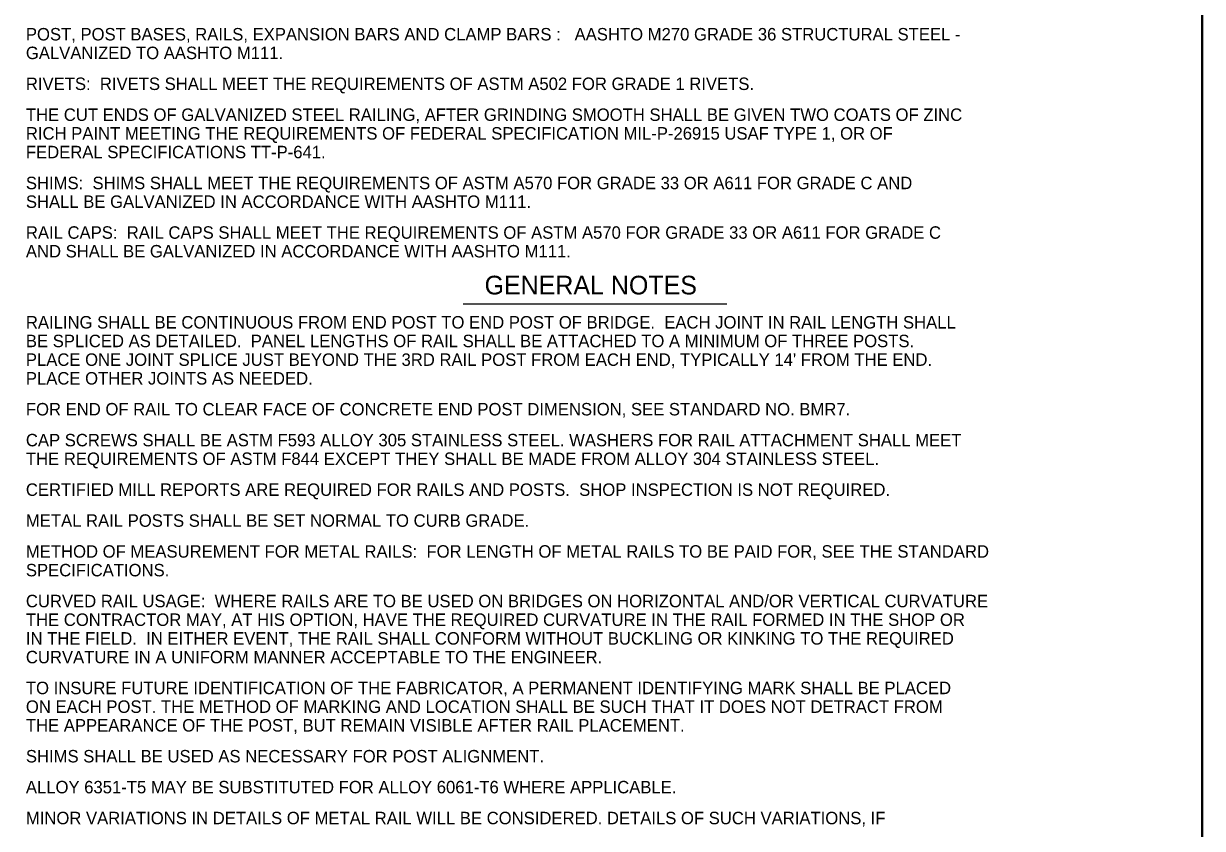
# Model space of a CAD drawing. Extents: x -2.3 to 10.9, y 0 to 23.3.
# Drawn here: x 6.937 to 10.911, y 17.694 to 20.407 of the extents above; entities that cross this region are included whole.
import ezdxf

# ---------------------------------------------------------------- set-up
doc = ezdxf.new("R2010")
doc.units = 0
for name, color, linetype in [('Plan Sheet', 7, 'Continuous'), ('Plot Shape', 7, 'Continuous'), ('Text', 7, 'Continuous')]:
    doc.layers.add(name, color=color, linetype=linetype)

msp = doc.modelspace()

# ---------------------------------------------------------------- linework, layer by layer
at = {"layer": 'Plan Sheet'}
msp.add_line((10.908, 21.8253), (10.908, 14.8953), dxfattribs=at)
at = {"layer": 'Plot Shape'}
msp.add_lwpolyline([(0, 21.9553), (10.9109, 21.9553), (10.9109, 14.6953), (0, 14.6953)], close=True, dxfattribs=at)
at = {"layer": 'Text'}
msp.add_line((8.4187, 19.4632), (9.3079, 19.4632), dxfattribs=at)

# ---------------------------------------------------------------- texts
for s, height, p in [('POST, POST BASES, RAILS, EXPANSION BARS AND CLAMP BARS :   AASHTO M270 GRADE 36 STRUCTURAL STEEL -', 0.041979, (6.9445, 20.3506)), ('GALVANIZED TO AASHTO M111.', 0.041979, (6.9445, 20.2877)), ('RIVETS:  RIVETS SHALL MEET THE REQUIREMENTS OF ASTM A502 FOR GRADE 1 RIVETS.', 0.041979, (6.9445, 20.1835)), ('THE CUT ENDS OF GALVANIZED STEEL RAILING, AFTER GRINDING SMOOTH SHALL BE GIVEN TWO COATS OF ZINC ', 0.041979, (6.9445, 20.0793)), ('RICH PAINT MEETING THE REQUIREMENTS OF FEDERAL SPECIFICATION MIL-P-26915 USAF TYPE 1, OR OF ', 0.041979, (6.9445, 20.0164)), ('FEDERAL SPECIFICATIONS TT-P-641.', 0.041979, (6.9445, 19.9534)), ('SHIMS:  SHIMS SHALL MEET THE REQUIREMENTS OF ASTM A570 FOR GRADE 33 OR A611 FOR GRADE C AND', 0.041979, (6.9445, 19.8492)), ('SHALL BE GALVANIZED IN ACCORDANCE WITH AASHTO M111.', 0.041979, (6.9445, 19.7862)), ('RAIL CAPS:  RAIL CAPS SHALL MEET THE REQUIREMENTS OF ASTM A570 FOR GRADE 33 OR A611 FOR GRADE C ', 0.041979, (6.9445, 19.6821)), ('AND SHALL BE GALVANIZED IN ACCORDANCE WITH AASHTO M111.', 0.041979, (6.9445, 19.6191)), ('GENERAL NOTES', 0.062969, (8.4909, 19.4944)), ('RAILING SHALL BE CONTINUOUS FROM END POST TO END POST OF BRIDGE.  EACH JOINT IN RAIL LENGTH SHALL ', 0.041979, (6.9445, 19.3795)), ('BE SPLICED AS DETAILED.  PANEL LENGTHS OF RAIL SHALL BE ATTACHED TO A MINIMUM OF THREE POSTS. ', 0.041979, (6.9445, 19.3166)), ("PLACE ONE JOINT SPLICE JUST BEYOND THE 3RD RAIL POST FROM EACH END, TYPICALLY 14' FROM THE END. ", 0.041979, (6.9445, 19.2536)), ('PLACE OTHER JOINTS AS NEEDED.', 0.041979, (6.9445, 19.1906)), ('FOR END OF RAIL TO CLEAR FACE OF CONCRETE END POST DIMENSION, SEE STANDARD NO. BMR7.', 0.041979, (6.9445, 19.0865)), ('CAP SCREWS SHALL BE ASTM F593 ALLOY 305 STAINLESS STEEL. WASHERS FOR RAIL ATTACHMENT SHALL MEET', 0.041979, (6.9445, 18.9823)), ('THE REQUIREMENTS OF ASTM F844 EXCEPT THEY SHALL BE MADE FROM ALLOY 304 STAINLESS STEEL.', 0.041979, (6.9445, 18.9195)), ('CERTIFIED MILL REPORTS ARE REQUIRED FOR RAILS AND POSTS.  SHOP INSPECTION IS NOT REQUIRED.', 0.041979, (6.9445, 18.8153)), ('METAL RAIL POSTS SHALL BE SET NORMAL TO CURB GRADE.', 0.041979, (6.9445, 18.7111)), ('METHOD OF MEASUREMENT FOR METAL RAILS:  FOR LENGTH OF METAL RAILS TO BE PAID FOR, SEE THE STANDARD ', 0.041979, (6.9445, 18.607)), ('SPECIFICATIONS.', 0.041979, (6.9445, 18.544)), ('CURVED RAIL USAGE:  WHERE RAILS ARE TO BE USED ON BRIDGES ON HORIZONTAL AND/OR VERTICAL CURVATURE ', 0.041979, (6.9445, 18.4398)), ('THE CONTRACTOR MAY, AT HIS OPTION, HAVE THE REQUIRED CURVATURE IN THE RAIL FORMED IN THE SHOP OR ', 0.041979, (6.9445, 18.3769)), ('IN THE FIELD.  IN EITHER EVENT, THE RAIL SHALL CONFORM WITHOUT BUCKLING OR KINKING TO THE REQUIRED ', 0.041979, (6.9445, 18.3139)), ('CURVATURE IN A UNIFORM MANNER ACCEPTABLE TO THE ENGINEER.', 0.041979, (6.9445, 18.2509)), ('TO INSURE FUTURE IDENTIFICATION OF THE FABRICATOR, A PERMANENT IDENTIFYING MARK SHALL BE PLACED ', 0.041979, (6.9445, 18.1468)), ('ON EACH POST. THE METHOD OF MARKING AND LOCATION SHALL BE SUCH THAT IT DOES NOT DETRACT FROM ', 0.041979, (6.9445, 18.0838)), ('THE APPEARANCE OF THE POST, BUT REMAIN VISIBLE AFTER RAIL PLACEMENT.', 0.041979, (6.9445, 18.0208)), ('SHIMS SHALL BE USED AS NECESSARY FOR POST ALIGNMENT.', 0.041979, (6.9445, 17.9167)), ('ALLOY 6351-T5 MAY BE SUBSTITUTED FOR ALLOY 6061-T6 WHERE APPLICABLE.', 0.041979, (6.9445, 17.8125)), ('MINOR VARIATIONS IN DETAILS OF METAL RAIL WILL BE CONSIDERED. DETAILS OF SUCH VARIATIONS, IF ', 0.041979, (6.9445, 17.7083))]:
    msp.add_text(s, height=height, dxfattribs=at).set_placement(p)

doc.saveas('drawing.dxf')
